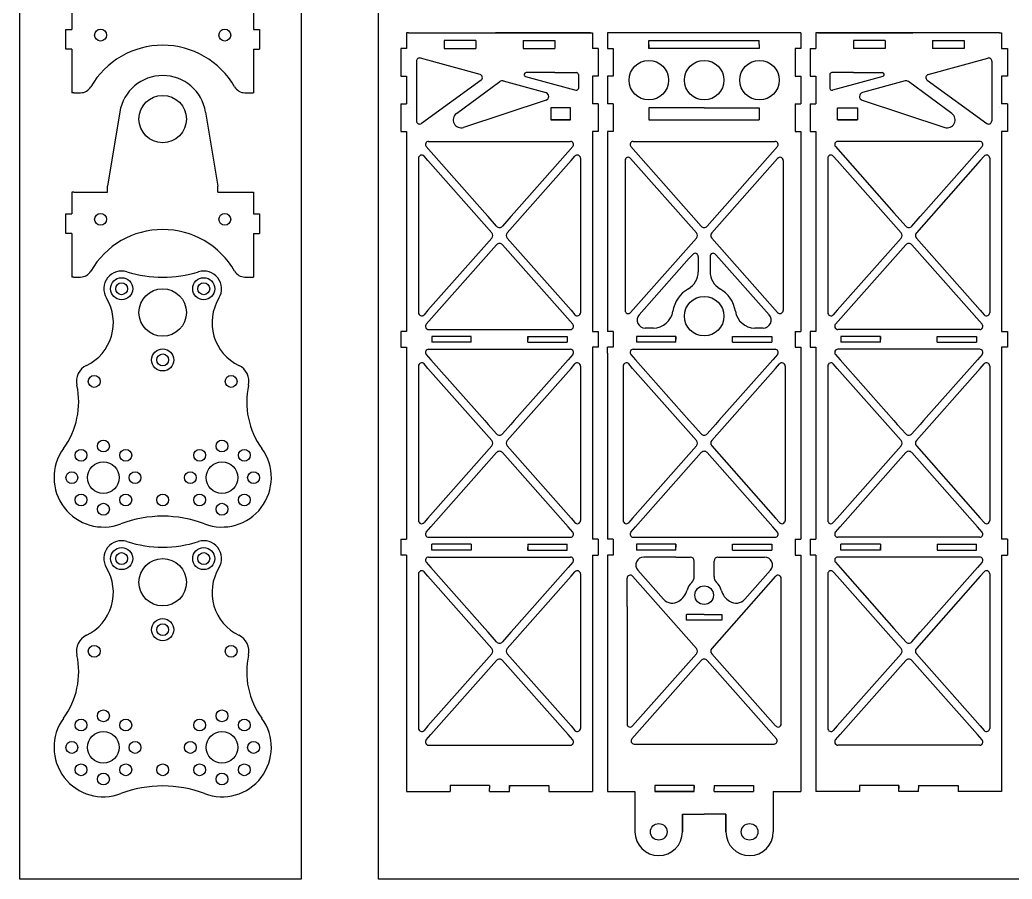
# Model space of a CAD drawing. Header units: millimetres. Extents: x 2149 to 2915, y 1257 to 1694.
# Drawn here: x 2284.7 to 2535.9, y 1257 to 1474.5 of the extents above; entities that cross this region are included whole.
import ezdxf

# ---------------------------------------------------------------- set-up
doc = ezdxf.new("R2010")
doc.units = ezdxf.units.MM
for name, color, linetype in [('1.5mm碳板', 114, 'Continuous'), ('3mm碳板', 160, 'Continuous'), ('沉头倒角', 90, 'Continuous')]:
    doc.layers.add(name, color=color, linetype=linetype)

msp = doc.modelspace()

# ---------------------------------------------------------------- linework, layer by layer
for points in [[(2375.49, 1691.27), (2915.17, 1691.27), (2915.17, 1257.02), (2375.49, 1257.02)], [(2284.72, 1571.67), (2355.9, 1571.67), (2355.9, 1257.02), (2284.72, 1257.02)]]:
    msp.add_lwpolyline(points, close=True)
at = {"layer": '1.5mm碳板'}
for p, q in [((2383.11, 1471.24), (2382.61, 1471.24)), ((2382.61, 1471.24), (2382.61, 1467.24)), ((2383.11, 1471.24), (2429.11, 1471.24)), ((2400.11, 1469.24), (2392.11, 1469.24)), ((2392.11, 1469.24), (2392.11, 1467.24)), ((2400.11, 1469.24), (2400.11, 1467.24)), ((2429.11, 1471.24), (2405.11, 1471.24)), ((2429.11, 1471.24), (2406.11, 1471.24)), ((2412.11, 1469.24), (2412.11, 1467.24)), ((2412.11, 1469.24), (2420.11, 1469.24)), ((2420.11, 1469.24), (2420.11, 1467.24)), ((2429.11, 1471.24), (2429.61, 1471.24)), ((2429.61, 1471.24), (2429.61, 1467.24)), ((2433.4, 1471.24), (2433.4, 1467.24)), ((2433.4, 1471.24), (2433.4, 1467.24)), ((2482.4, 1471.24), (2433.4, 1471.24)), ((2443.94, 1468.24), (2443.94, 1469.24)), ((2443.94, 1469.24), (2471.82, 1469.24)), ((2471.82, 1468.24), (2471.82, 1469.24)), ((2482.4, 1471.24), (2482.4, 1467.24)), ((2486.19, 1471.24), (2486.19, 1467.24)), ((2486.69, 1471.24), (2486.19, 1471.24)), ((2532.69, 1471.24), (2486.69, 1471.24)), ((2486.69, 1471.24), (2509.69, 1471.24)), ((2486.69, 1471.24), (2510.69, 1471.24)), ((2503.69, 1469.24), (2495.69, 1469.24)), ((2495.69, 1469.24), (2495.69, 1467.24)), ((2503.69, 1469.24), (2503.69, 1467.24)), ((2515.69, 1469.24), (2515.69, 1467.24)), ((2515.69, 1469.24), (2523.69, 1469.24)), ((2523.69, 1469.24), (2523.69, 1467.24)), ((2532.69, 1471.24), (2533.19, 1471.24)), ((2533.19, 1471.24), (2533.19, 1467.24)), ((2381.11, 1467.24), (2381.11, 1460.24)), ((2382.61, 1467.24), (2381.11, 1467.24)), ((2381.11, 1467.24), (2381.11, 1460.24)), ((2392.11, 1467.24), (2400.11, 1467.24)), ((2412.11, 1467.24), (2420.11, 1467.24)), ((2431.11, 1467.24), (2429.61, 1467.24)), ((2431.11, 1467.24), (2431.11, 1460.24)), ((2433.4, 1467.24), (2434.9, 1467.24)), ((2434.9, 1467.24), (2434.9, 1460.24)), ((2443.94, 1468.24), (2443.94, 1467.24)), ((2443.94, 1467.24), (2443.94, 1468.24)), ((2471.82, 1467.24), (2443.94, 1467.24)), ((2471.82, 1468.24), (2471.82, 1467.24)), ((2482.4, 1467.24), (2480.9, 1467.24)), ((2482.4, 1467.24), (2480.9, 1467.24)), ((2480.9, 1467.24), (2480.9, 1460.24)), ((2484.69, 1467.24), (2484.69, 1460.24)), ((2484.69, 1467.24), (2486.19, 1467.24)), ((2503.69, 1467.24), (2495.69, 1467.24)), ((2523.69, 1467.24), (2515.69, 1467.24)), ((2533.19, 1467.24), (2534.69, 1467.24)), ((2534.69, 1467.24), (2534.69, 1460.24)), ((2534.69, 1467.24), (2534.69, 1460.24)), ((2401.18, 1460.68), (2386.12, 1464.82)), ((2514.62, 1460.68), (2529.67, 1464.82)), ((2385.11, 1464.05), (2385.11, 1448.94)), ((2530.69, 1464.05), (2530.69, 1448.94)), ((2381.11, 1460.24), (2382.61, 1460.24)), ((2382.61, 1460.24), (2382.61, 1453.24)), ((2401.44, 1459.26), (2386.38, 1448.3)), ((2412.71, 1460.18), (2420.08, 1458.16)), ((2420.08, 1461.16), (2412.85, 1461.16)), ((2420.08, 1461.16), (2425.58, 1461.16)), ((2426.08, 1460.66), (2426.08, 1457.17)), ((2431.11, 1460.24), (2429.61, 1460.24)), ((2429.61, 1460.24), (2429.61, 1453.24)), ((2434.9, 1460.24), (2433.4, 1460.24)), ((2433.4, 1460.24), (2433.4, 1458.74)), ((2480.9, 1460.24), (2482.4, 1460.24)), ((2482.4, 1460.24), (2482.4, 1453.24)), ((2484.69, 1460.24), (2486.19, 1460.24)), ((2486.19, 1460.24), (2486.19, 1453.24)), ((2489.71, 1460.66), (2489.71, 1457.17)), ((2495.71, 1461.16), (2490.21, 1461.16)), ((2495.71, 1461.16), (2502.95, 1461.16)), ((2503.08, 1460.18), (2495.71, 1458.16)), ((2514.36, 1459.26), (2529.42, 1448.3)), ((2534.69, 1460.24), (2533.19, 1460.24)), ((2533.19, 1460.24), (2533.19, 1453.24)), ((2395.2, 1450.8), (2406.2, 1458.9)), ((2407.05, 1459.06), (2417.86, 1456.08)), ((2420.08, 1458.16), (2425.45, 1456.69)), ((2433.4, 1458.74), (2433.4, 1453.24)), ((2495.71, 1458.16), (2490.35, 1456.69)), ((2508.74, 1459.06), (2497.94, 1456.08)), ((2520.6, 1450.8), (2509.6, 1458.9)), ((2417.9, 1454.17), (2397.01, 1447.29)), ((2497.89, 1454.17), (2518.79, 1447.29)), ((2381.11, 1453.24), (2381.11, 1446.24)), ((2381.11, 1453.24), (2382.61, 1453.24)), ((2383.25, 1452.25), (2383.26, 1452.25)), ((2424.11, 1452.24), (2419.11, 1452.24)), ((2419.11, 1452.24), (2419.11, 1449.24)), ((2424.11, 1449.24), (2424.11, 1452.24)), ((2431.11, 1453.24), (2429.61, 1453.24)), ((2431.11, 1453.24), (2431.11, 1446.24)), ((2434.9, 1453.24), (2433.4, 1453.24)), ((2434.9, 1453.24), (2434.9, 1446.24)), ((2457.9, 1452.24), (2443.94, 1452.24)), ((2443.94, 1452.24), (2443.94, 1449.24)), ((2457.9, 1452.24), (2471.82, 1452.24)), ((2471.82, 1452.24), (2471.82, 1449.24)), ((2480.9, 1453.24), (2482.4, 1453.24)), ((2480.9, 1453.24), (2480.9, 1446.24)), ((2484.69, 1453.24), (2484.69, 1446.24)), ((2484.69, 1453.24), (2486.19, 1453.24)), ((2491.69, 1452.24), (2496.69, 1452.24)), ((2491.69, 1449.24), (2491.69, 1452.24)), ((2496.69, 1452.24), (2496.69, 1449.24)), ((2532.54, 1452.25), (2532.54, 1452.25)), ((2534.69, 1453.24), (2533.19, 1453.24)), ((2534.69, 1453.24), (2534.69, 1446.24)), ((2424.11, 1449.24), (2419.11, 1449.24)), ((2419.11, 1449.24), (2424.11, 1449.24)), ((2419.11, 1449.24), (2424.11, 1449.24)), ((2443.94, 1449.24), (2471.82, 1449.24)), ((2491.69, 1449.24), (2496.69, 1449.24)), ((2496.69, 1449.24), (2491.69, 1449.24)), ((2496.69, 1449.24), (2491.69, 1449.24)), ((2381.11, 1446.24), (2382.61, 1446.24)), ((2382.61, 1446.24), (2382.61, 1395.64)), ((2431.11, 1446.24), (2429.61, 1446.24)), ((2429.61, 1446.24), (2429.61, 1395.64)), ((2433.4, 1446.24), (2433.4, 1397.14)), ((2434.9, 1446.24), (2433.4, 1446.24)), ((2480.9, 1446.24), (2482.4, 1446.24)), ((2482.4, 1446.24), (2482.4, 1395.64)), ((2484.69, 1446.24), (2486.19, 1446.24)), ((2486.19, 1446.24), (2486.19, 1395.64)), ((2534.69, 1446.24), (2533.19, 1446.24)), ((2533.19, 1446.24), (2533.19, 1395.64)), ((2387.57, 1442.41), (2402.37, 1425.68)), ((2388.16, 1443.74), (2424.06, 1443.74)), ((2424.66, 1442.41), (2409.86, 1425.68)), ((2457.15, 1422.29), (2439.35, 1442.41)), ((2439.95, 1443.74), (2475.84, 1443.74)), ((2458.65, 1422.29), (2476.44, 1442.41)), ((2491.14, 1442.41), (2505.94, 1425.68)), ((2527.63, 1443.74), (2491.74, 1443.74)), ((2528.23, 1442.41), (2513.43, 1425.68)), ((2385.61, 1439.49), (2385.61, 1400.39)), ((2388.01, 1438.89), (2387.01, 1440.02)), ((2424.21, 1438.89), (2425.21, 1440.02)), ((2426.61, 1439.49), (2426.61, 1400.39)), ((2439.3, 1439.45), (2455.98, 1420.6)), ((2476.5, 1439.45), (2459.82, 1420.6)), ((2489.19, 1439.49), (2489.19, 1400.39)), ((2491.59, 1438.89), (2490.59, 1440.02)), ((2527.79, 1438.89), (2528.79, 1440.02)), ((2530.19, 1439.49), (2530.19, 1400.39)), ((2388.01, 1438.89), (2404.19, 1420.6)), ((2424.21, 1438.89), (2408.03, 1420.6)), ((2437.9, 1438.92), (2437.9, 1400.95)), ((2477.9, 1438.92), (2477.9, 1400.95)), ((2491.59, 1438.89), (2507.76, 1420.6)), ((2527.79, 1438.89), (2511.61, 1420.6)), ((2402.37, 1425.68), (2403.21, 1424.72)), ((2405.36, 1422.29), (2403.21, 1424.72)), ((2409.01, 1424.72), (2406.86, 1422.29)), ((2409.86, 1425.68), (2409.01, 1424.72)), ((2505.94, 1425.68), (2506.79, 1424.72)), ((2506.79, 1424.72), (2508.94, 1422.29)), ((2510.44, 1422.29), (2512.59, 1424.72)), ((2513.43, 1425.68), (2512.59, 1424.72)), ((2404.19, 1419.28), (2388.01, 1400.99)), ((2408.03, 1419.28), (2424.21, 1400.99)), ((2455.98, 1419.28), (2439.3, 1400.42)), ((2459.82, 1419.28), (2476.5, 1400.42)), ((2507.76, 1419.28), (2491.59, 1400.99)), ((2511.61, 1419.28), (2527.79, 1400.99)), ((2405.36, 1417.58), (2387.57, 1397.47)), ((2406.86, 1417.58), (2424.66, 1397.47)), ((2508.94, 1417.58), (2491.14, 1397.47)), ((2510.44, 1417.58), (2528.23, 1397.47)), ((2441.45, 1399.83), (2454.15, 1414.2)), ((2454.15, 1414.2), (2455, 1415.15)), ((2456.4, 1414.62), (2456.4, 1410.77)), ((2459.4, 1414.62), (2459.4, 1410.77)), ((2461.64, 1414.2), (2460.8, 1415.15)), ((2474.35, 1399.83), (2461.64, 1414.2)), ((2388.01, 1400.99), (2387.01, 1399.86)), ((2424.21, 1400.99), (2425.21, 1399.86)), ((2491.59, 1400.99), (2490.59, 1399.86)), ((2527.79, 1400.99), (2528.79, 1399.86)), ((2433.4, 1397.14), (2433.4, 1395.64)), ((2445.05, 1396.51), (2442.94, 1396.51)), ((2472.85, 1396.51), (2470.74, 1396.51)), ((2381.11, 1395.64), (2381.11, 1391.64)), ((2382.61, 1395.64), (2381.11, 1395.64)), ((2388.16, 1396.14), (2424.06, 1396.14)), ((2388.95, 1394.39), (2388.95, 1392.89)), ((2398.95, 1394.39), (2388.95, 1394.39)), ((2398.95, 1393.64), (2398.95, 1394.39)), ((2398.95, 1393.64), (2398.95, 1394.39)), ((2413.27, 1393.64), (2413.27, 1394.39)), ((2413.27, 1393.64), (2413.27, 1394.39)), ((2413.27, 1394.39), (2423.27, 1394.39)), ((2413.27, 1394.39), (2413.27, 1393.64)), ((2423.27, 1394.39), (2423.27, 1392.89)), ((2429.61, 1395.64), (2431.11, 1395.64)), ((2431.11, 1395.64), (2431.11, 1391.64)), ((2434.9, 1395.64), (2433.4, 1395.64)), ((2434.9, 1395.64), (2434.9, 1391.64)), ((2440.74, 1394.39), (2440.74, 1392.89)), ((2450.74, 1394.39), (2440.74, 1394.39)), ((2450.74, 1393.64), (2450.74, 1394.39)), ((2450.74, 1393.64), (2450.74, 1394.39)), ((2450.74, 1394.39), (2450.74, 1393.64)), ((2465.06, 1393.64), (2465.06, 1394.39)), ((2465.06, 1393.64), (2465.06, 1394.39)), ((2465.06, 1394.39), (2475.06, 1394.39)), ((2475.06, 1394.39), (2475.06, 1392.89)), ((2480.9, 1395.64), (2482.4, 1395.64)), ((2480.9, 1395.64), (2480.9, 1391.64)), ((2484.69, 1395.64), (2484.69, 1391.64)), ((2486.19, 1395.64), (2484.69, 1395.64)), ((2527.63, 1396.14), (2491.74, 1396.14)), ((2492.53, 1394.39), (2492.53, 1392.89)), ((2502.53, 1394.39), (2492.53, 1394.39)), ((2502.53, 1393.64), (2502.53, 1394.39)), ((2502.53, 1393.64), (2502.53, 1394.39)), ((2502.53, 1394.39), (2502.53, 1393.64)), ((2516.84, 1393.64), (2516.84, 1394.39)), ((2516.84, 1393.64), (2516.84, 1394.39)), ((2516.84, 1394.39), (2526.84, 1394.39)), ((2526.84, 1394.39), (2526.84, 1392.89)), ((2533.19, 1395.64), (2534.69, 1395.64)), ((2534.69, 1395.64), (2534.69, 1391.64)), ((2381.11, 1391.64), (2382.61, 1391.64)), ((2382.61, 1391.64), (2382.61, 1343.04)), ((2398.95, 1392.89), (2388.95, 1392.89)), ((2398.95, 1392.89), (2398.95, 1393.64)), ((2413.27, 1392.89), (2413.27, 1393.64)), ((2413.27, 1392.89), (2423.27, 1392.89)), ((2431.11, 1391.64), (2429.61, 1391.64)), ((2429.61, 1391.64), (2429.61, 1343.04)), ((2434.9, 1391.64), (2433.4, 1391.64)), ((2433.4, 1390.14), (2433.4, 1391.64)), ((2450.74, 1392.89), (2440.74, 1392.89)), ((2450.74, 1392.89), (2450.74, 1393.64)), ((2465.06, 1392.89), (2465.06, 1393.64)), ((2465.06, 1392.89), (2475.06, 1392.89)), ((2480.9, 1391.64), (2482.4, 1391.64)), ((2482.4, 1391.64), (2482.4, 1348.48)), ((2484.69, 1391.64), (2486.19, 1391.64)), ((2486.19, 1391.64), (2486.19, 1343.04)), ((2502.53, 1392.89), (2492.53, 1392.89)), ((2502.53, 1392.89), (2502.53, 1393.64)), ((2516.84, 1392.89), (2516.84, 1393.64)), ((2516.84, 1392.89), (2526.84, 1392.89)), ((2534.69, 1391.64), (2533.19, 1391.64)), ((2533.19, 1391.64), (2533.19, 1343.04)), ((2387.57, 1389.81), (2388.74, 1388.48)), ((2388.16, 1391.14), (2424.06, 1391.14)), ((2424.66, 1389.81), (2423.48, 1388.48)), ((2433.4, 1390.14), (2433.4, 1360.27)), ((2439.35, 1389.81), (2440.53, 1388.48)), ((2439.95, 1391.14), (2475.84, 1391.14)), ((2476.44, 1389.81), (2475.27, 1388.48)), ((2491.14, 1389.81), (2492.32, 1388.48)), ((2527.63, 1391.14), (2491.74, 1391.14)), ((2528.23, 1389.81), (2527.05, 1388.48)), ((2385.61, 1386.89), (2385.61, 1347.79)), ((2388.01, 1386.29), (2387.01, 1387.42)), ((2388.01, 1386.29), (2404.19, 1368)), ((2388.74, 1388.48), (2402.37, 1373.08)), ((2424.21, 1386.29), (2408.03, 1368)), ((2423.48, 1388.48), (2409.86, 1373.08)), ((2424.21, 1386.29), (2425.21, 1387.42)), ((2426.61, 1386.89), (2426.61, 1347.79)), ((2437.4, 1386.89), (2437.4, 1347.79)), ((2439.8, 1386.29), (2438.8, 1387.42)), ((2439.8, 1386.29), (2455.98, 1368)), ((2440.53, 1388.48), (2454.15, 1373.08)), ((2476, 1386.29), (2459.82, 1368)), ((2475.27, 1388.48), (2461.64, 1373.08)), ((2476, 1386.29), (2477, 1387.42)), ((2478.4, 1386.89), (2478.4, 1347.79)), ((2489.19, 1386.89), (2489.19, 1347.79)), ((2491.59, 1386.29), (2490.59, 1387.42)), ((2491.59, 1386.29), (2507.76, 1368)), ((2492.32, 1388.48), (2505.94, 1373.08)), ((2527.79, 1386.29), (2511.61, 1368)), ((2527.05, 1388.48), (2513.43, 1373.08)), ((2527.79, 1386.29), (2528.79, 1387.42)), ((2530.19, 1386.89), (2530.19, 1347.79)), ((2402.37, 1373.08), (2403.21, 1372.12)), ((2405.36, 1369.69), (2403.21, 1372.12)), ((2409.01, 1372.12), (2406.86, 1369.69)), ((2409.86, 1373.08), (2409.01, 1372.12)), ((2454.15, 1373.08), (2455, 1372.12)), ((2457.15, 1369.69), (2455, 1372.12)), ((2460.8, 1372.12), (2458.65, 1369.69)), ((2461.64, 1373.08), (2460.8, 1372.12)), ((2505.94, 1373.08), (2506.79, 1372.12)), ((2506.79, 1372.12), (2508.94, 1369.69)), ((2510.44, 1369.69), (2512.59, 1372.12)), ((2513.43, 1373.08), (2512.59, 1372.12)), ((2404.19, 1366.68), (2388.01, 1348.39)), ((2408.03, 1366.68), (2424.21, 1348.39)), ((2455.98, 1366.68), (2439.8, 1348.39)), ((2459.82, 1366.68), (2476, 1348.39)), ((2507.76, 1366.68), (2491.59, 1348.39)), ((2511.61, 1366.68), (2527.79, 1348.39)), ((2405.36, 1364.98), (2388.74, 1346.2)), ((2406.86, 1364.98), (2423.48, 1346.2)), ((2457.15, 1364.98), (2440.53, 1346.2)), ((2458.65, 1364.98), (2475.27, 1346.2)), ((2508.94, 1364.98), (2492.32, 1346.2)), ((2510.44, 1364.98), (2527.05, 1346.2)), ((2433.4, 1360.27), (2433.4, 1343.04)), ((2388.01, 1348.39), (2387.01, 1347.26)), ((2387.57, 1344.87), (2388.74, 1346.2)), ((2424.66, 1344.87), (2423.48, 1346.2)), ((2424.21, 1348.39), (2425.21, 1347.26)), ((2439.8, 1348.39), (2438.8, 1347.26)), ((2439.35, 1344.87), (2440.53, 1346.2)), ((2476.44, 1344.87), (2475.27, 1346.2)), ((2476, 1348.39), (2477, 1347.26)), ((2482.4, 1348.48), (2482.4, 1343.04)), ((2491.59, 1348.39), (2490.59, 1347.26)), ((2491.14, 1344.87), (2492.32, 1346.2)), ((2528.23, 1344.87), (2527.05, 1346.2)), ((2527.79, 1348.39), (2528.79, 1347.26)), ((2381.11, 1343.04), (2381.11, 1339.04)), ((2381.11, 1343.04), (2382.61, 1343.04)), ((2388.16, 1343.54), (2424.06, 1343.54)), ((2388.95, 1340.29), (2388.95, 1341.79)), ((2398.95, 1341.79), (2388.95, 1341.79)), ((2398.95, 1341.79), (2398.95, 1341.04)), ((2413.27, 1341.79), (2413.27, 1341.04)), ((2413.27, 1341.79), (2423.27, 1341.79)), ((2423.27, 1340.29), (2423.27, 1341.79)), ((2431.11, 1343.04), (2429.61, 1343.04)), ((2431.11, 1343.04), (2431.11, 1339.04)), ((2434.9, 1343.04), (2433.4, 1343.04)), ((2434.9, 1343.04), (2434.9, 1339.04)), ((2439.95, 1343.54), (2475.84, 1343.54)), ((2440.74, 1341.79), (2440.74, 1340.29)), ((2450.74, 1341.79), (2440.74, 1341.79)), ((2450.74, 1341.04), (2450.74, 1341.79)), ((2450.74, 1341.04), (2450.74, 1341.79)), ((2450.74, 1341.79), (2450.74, 1341.04)), ((2465.06, 1341.04), (2465.06, 1341.79)), ((2465.06, 1341.04), (2465.06, 1341.79)), ((2465.06, 1341.79), (2475.06, 1341.79)), ((2475.06, 1341.79), (2475.06, 1340.29)), ((2480.9, 1343.04), (2482.4, 1343.04)), ((2480.9, 1343.04), (2480.9, 1339.04)), ((2484.69, 1343.04), (2484.69, 1339.04)), ((2484.69, 1343.04), (2486.19, 1343.04)), ((2527.63, 1343.54), (2491.74, 1343.54)), ((2492.53, 1340.29), (2492.53, 1341.79)), ((2502.53, 1341.79), (2492.53, 1341.79)), ((2502.53, 1341.79), (2502.53, 1341.04)), ((2516.84, 1341.79), (2516.84, 1341.04)), ((2516.84, 1341.79), (2526.84, 1341.79)), ((2526.84, 1340.29), (2526.84, 1341.79)), ((2534.69, 1343.04), (2533.19, 1343.04)), ((2534.69, 1343.04), (2534.69, 1339.04)), ((2382.61, 1339.04), (2381.11, 1339.04)), ((2382.61, 1339.04), (2382.61, 1279.24)), ((2388.16, 1338.54), (2424.06, 1338.54)), ((2398.95, 1340.29), (2388.95, 1340.29)), ((2398.95, 1341.04), (2398.95, 1340.29)), ((2398.95, 1341.04), (2398.95, 1340.29)), ((2413.27, 1341.04), (2413.27, 1340.29)), ((2413.27, 1341.04), (2413.27, 1340.29)), ((2413.27, 1340.29), (2413.27, 1341.04)), ((2413.27, 1340.29), (2423.27, 1340.29)), ((2429.61, 1339.04), (2431.11, 1339.04)), ((2429.61, 1339.04), (2429.61, 1279.24)), ((2433.4, 1339.04), (2433.4, 1313.24)), ((2434.9, 1339.04), (2433.4, 1339.04)), ((2450.74, 1340.29), (2440.74, 1340.29)), ((2450.74, 1338.54), (2442.62, 1338.54)), ((2450.74, 1340.29), (2450.74, 1341.04)), ((2450.74, 1338.54), (2454.4, 1338.54)), ((2461.4, 1338.54), (2473.18, 1338.54)), ((2465.06, 1340.29), (2465.06, 1341.04)), ((2465.06, 1340.29), (2475.06, 1340.29)), ((2480.9, 1339.04), (2482.4, 1339.04)), ((2482.4, 1339.04), (2482.4, 1313.24)), ((2486.19, 1339.04), (2484.69, 1339.04)), ((2486.19, 1339.04), (2486.19, 1279.24)), ((2527.63, 1338.54), (2491.74, 1338.54)), ((2502.53, 1340.29), (2492.53, 1340.29)), ((2502.53, 1341.04), (2502.53, 1340.29)), ((2502.53, 1341.04), (2502.53, 1340.29)), ((2502.53, 1340.29), (2502.53, 1341.04)), ((2516.84, 1341.04), (2516.84, 1340.29)), ((2516.84, 1341.04), (2516.84, 1340.29)), ((2516.84, 1340.29), (2526.84, 1340.29)), ((2533.19, 1339.04), (2534.69, 1339.04)), ((2533.19, 1339.04), (2533.19, 1279.24)), ((2387.57, 1337.21), (2388.74, 1335.88)), ((2424.66, 1337.21), (2423.48, 1335.88)), ((2455.4, 1335.04), (2455.4, 1337.54)), ((2460.4, 1335.04), (2460.4, 1337.54)), ((2491.14, 1337.21), (2492.32, 1335.88)), ((2528.23, 1337.21), (2527.05, 1335.88)), ((2385.61, 1334.29), (2385.61, 1295.19)), ((2388.01, 1333.69), (2387.01, 1334.82)), ((2388.01, 1333.69), (2404.19, 1315.4)), ((2388.74, 1335.88), (2402.37, 1320.48)), ((2424.21, 1333.69), (2408.03, 1315.4)), ((2423.48, 1335.88), (2409.86, 1320.48)), ((2424.21, 1333.69), (2425.21, 1334.82)), ((2426.61, 1334.29), (2426.61, 1295.19)), ((2439.8, 1333.69), (2455.98, 1315.4)), ((2441.12, 1335.21), (2447.61, 1327.87)), ((2455.4, 1333.58), (2455.4, 1335.04)), ((2476, 1333.69), (2459.82, 1315.4)), ((2460.4, 1333.58), (2460.4, 1335.04)), ((2474.68, 1335.21), (2468.18, 1327.87)), ((2489.19, 1334.29), (2489.19, 1295.19)), ((2491.59, 1333.69), (2490.59, 1334.82)), ((2491.59, 1333.69), (2507.76, 1315.4)), ((2492.32, 1335.88), (2505.94, 1320.48)), ((2527.79, 1333.69), (2511.61, 1315.4)), ((2527.05, 1335.88), (2513.43, 1320.48)), ((2527.79, 1333.69), (2528.79, 1334.82)), ((2530.19, 1334.29), (2530.19, 1295.19)), ((2438.4, 1326.04), (2438.4, 1333.16)), ((2477.4, 1296.32), (2477.4, 1333.16)), ((2438.4, 1326.04), (2438.4, 1296.32)), ((2448.78, 1326.54), (2448.79, 1326.54)), ((2457.9, 1324.04), (2453.4, 1324.04)), ((2453.4, 1322.54), (2453.4, 1324.04)), ((2457.9, 1324.04), (2462.4, 1324.04)), ((2462.4, 1324.04), (2462.4, 1322.54)), ((2462.4, 1322.54), (2453.4, 1322.54)), ((2402.37, 1320.48), (2403.21, 1319.52)), ((2405.36, 1317.09), (2403.21, 1319.52)), ((2409.01, 1319.52), (2406.86, 1317.09)), ((2409.86, 1320.48), (2409.01, 1319.52)), ((2505.94, 1320.48), (2506.79, 1319.52)), ((2506.79, 1319.52), (2508.94, 1317.09)), ((2510.44, 1317.09), (2512.59, 1319.52)), ((2513.43, 1320.48), (2512.59, 1319.52)), ((2404.19, 1314.08), (2388.01, 1295.79)), ((2408.03, 1314.08), (2424.21, 1295.79)), ((2455.98, 1314.08), (2439.8, 1295.79)), ((2459.82, 1314.08), (2476, 1295.79)), ((2507.76, 1314.08), (2491.59, 1295.79)), ((2511.61, 1314.08), (2527.79, 1295.79)), ((2405.36, 1312.38), (2388.74, 1293.6)), ((2406.86, 1312.38), (2423.48, 1293.6)), ((2433.4, 1313.24), (2433.4, 1279.24)), ((2457.15, 1312.38), (2439.6, 1292.55)), ((2458.65, 1312.38), (2476.19, 1292.55)), ((2482.4, 1313.24), (2482.4, 1279.24)), ((2508.94, 1312.38), (2492.32, 1293.6)), ((2510.44, 1312.38), (2527.05, 1293.6)), ((2388.01, 1295.79), (2387.01, 1294.66)), ((2387.57, 1292.27), (2388.74, 1293.6)), ((2424.66, 1292.27), (2423.48, 1293.6)), ((2424.21, 1295.79), (2425.21, 1294.66)), ((2491.59, 1295.79), (2490.59, 1294.66)), ((2491.14, 1292.27), (2492.32, 1293.6)), ((2528.23, 1292.27), (2527.05, 1293.6)), ((2527.79, 1295.79), (2528.79, 1294.66)), ((2388.16, 1290.94), (2424.06, 1290.94)), ((2440.2, 1291.22), (2475.6, 1291.22)), ((2527.63, 1290.94), (2491.74, 1290.94)), ((2382.61, 1279.24), (2383.11, 1279.24)), ((2383.11, 1279.24), (2393.61, 1279.24)), ((2393.61, 1280.74), (2393.61, 1279.24)), ((2403.61, 1280.74), (2393.61, 1280.74)), ((2403.61, 1280.74), (2403.61, 1279.99)), ((2403.61, 1279.24), (2403.61, 1279.99)), ((2403.61, 1279.24), (2408.61, 1279.24)), ((2408.61, 1279.99), (2408.61, 1280.74)), ((2408.61, 1279.99), (2408.61, 1280.74)), ((2408.61, 1280.74), (2418.61, 1280.74)), ((2408.61, 1280.74), (2408.61, 1279.99)), ((2408.61, 1279.24), (2408.61, 1279.99)), ((2418.61, 1280.74), (2418.61, 1279.24)), ((2418.61, 1279.24), (2429.61, 1279.24)), ((2433.4, 1279.24), (2440.4, 1279.24)), ((2440.4, 1279.24), (2440.4, 1269)), ((2445.4, 1280.74), (2445.4, 1279.24)), ((2455.4, 1280.74), (2445.4, 1280.74)), ((2455.4, 1279.24), (2445.4, 1279.24)), ((2445.4, 1279.24), (2455.4, 1279.24)), ((2455.4, 1279.99), (2455.4, 1280.74)), ((2455.4, 1279.99), (2455.4, 1280.74)), ((2455.4, 1280.74), (2455.4, 1279.99)), ((2455.4, 1279.24), (2455.4, 1279.99)), ((2460.4, 1280.74), (2470.4, 1280.74)), ((2460.4, 1280.74), (2460.4, 1279.99)), ((2460.4, 1279.24), (2460.4, 1279.99)), ((2460.4, 1279.24), (2470.4, 1279.24)), ((2460.4, 1279.24), (2470.4, 1279.24)), ((2470.4, 1280.74), (2470.4, 1279.24)), ((2475.4, 1279.24), (2482.4, 1279.24)), ((2475.4, 1279.24), (2475.4, 1269)), ((2497.19, 1279.24), (2486.19, 1279.24)), ((2497.19, 1280.74), (2497.19, 1279.24)), ((2507.19, 1280.74), (2497.19, 1280.74)), ((2507.19, 1279.99), (2507.19, 1280.74)), ((2507.19, 1279.99), (2507.19, 1280.74)), ((2507.19, 1280.74), (2507.19, 1279.99)), ((2507.19, 1279.24), (2507.19, 1279.99)), ((2512.19, 1279.24), (2507.19, 1279.24)), ((2512.19, 1280.74), (2522.19, 1280.74)), ((2512.19, 1280.74), (2512.19, 1279.99)), ((2512.19, 1279.24), (2512.19, 1279.99)), ((2522.19, 1280.74), (2522.19, 1279.24)), ((2532.69, 1279.24), (2522.19, 1279.24)), ((2533.19, 1279.24), (2532.69, 1279.24)), ((2452.4, 1273.48), (2452.4, 1269)), ((2452.4, 1269), (2452.4, 1273.48)), ((2452.4, 1273.48), (2457.9, 1273.48)), ((2463.4, 1273.48), (2457.9, 1273.48)), ((2463.4, 1273.48), (2463.4, 1269)), ((2463.4, 1269), (2463.4, 1273.48))]:
    msp.add_line(p, q, dxfattribs=at)
for centre, radius in [((2443.9, 1459.24), 5), ((2457.9, 1459.24), 5), ((2471.9, 1459.24), 5), ((2457.9, 1399.51), 5), ((2457.9, 1328.89), 2.35), ((2446.4, 1269), 2.1), ((2469.4, 1269), 2.1)]:
    msp.add_circle(centre, radius, dxfattribs=at)
for centre, radius, start, end in [((2385.91, 1464.05), 0.8, 74.6085, 180), ((2529.89, 1464.05), 0.8, 0, 105.3915), ((2400.97, 1459.9), 0.8, 306.0553, 74.6085), ((2406.79, 1458.09), 1, 74.6085, 126.3728), ((2412.85, 1460.66), 0.5, 90, 254.685), ((2425.58, 1460.66), 0.5, 360, 90), ((2490.21, 1460.66), 0.5, 90, 180), ((2502.95, 1460.66), 0.5, 285.315, 90), ((2509.01, 1458.09), 1, 53.6272, 105.3915), ((2514.83, 1459.9), 0.8, 105.3915, 233.9447), ((2425.58, 1457.17), 0.5, 254.685, 360), ((2490.21, 1457.17), 0.5, 180, 285.315), ((2417.59, 1455.12), 1, 288.2293, 74.6085), ((2498.21, 1455.12), 1, 105.3915, 251.7707), ((2396.38, 1449.19), 2, 126.3728, 288.2293), ((2519.41, 1449.19), 2, 251.7707, 53.6272), ((2385.91, 1448.94), 0.8, 180, 306.0553), ((2529.89, 1448.94), 0.8, 233.9447, 0), ((2388.16, 1442.94), 0.8, 90, 221.5016), ((2424.06, 1442.94), 0.8, 318.4984, 90), ((2439.95, 1442.94), 0.8, 90, 221.5016), ((2475.84, 1442.94), 0.8, 318.4984, 90), ((2491.74, 1442.94), 0.8, 90, 221.5016), ((2527.63, 1442.94), 0.8, 318.4984, 90), ((2386.41, 1439.49), 0.8, 41.5016, 180), ((2425.81, 1439.49), 0.8, 0, 138.4984), ((2438.7, 1438.92), 0.8, 41.5016, 180), ((2477.1, 1438.92), 0.8, 0, 138.4984), ((2489.99, 1439.49), 0.8, 41.5016, 180), ((2529.39, 1439.49), 0.8, 0, 138.4984), ((2406.11, 1422.96), 1, 221.5016, 318.4984), ((2457.9, 1422.96), 1, 221.5016, 318.4984), ((2509.69, 1422.96), 1, 221.5016, 318.4984), ((2403.44, 1419.94), 1, 318.4984, 41.5016), ((2408.78, 1419.94), 1, 138.4984, 221.5016), ((2455.23, 1419.94), 1, 318.4984, 41.5016), ((2460.57, 1419.94), 1, 138.4984, 221.5016), ((2507.02, 1419.94), 1, 318.4984, 41.5016), ((2512.36, 1419.94), 1, 138.4984, 221.5016), ((2406.11, 1416.92), 1, 41.5016, 138.4984), ((2509.69, 1416.92), 1, 41.5016, 138.4984), ((2455.6, 1414.62), 0.8, 0, 138.4984), ((2460.2, 1414.62), 0.8, 41.5016, 180), ((2451.4, 1410.77), 5, 300, 0), ((2464.4, 1410.77), 5, 180, 240), ((2457.9, 1399.51), 8, 120, 171.1501), ((2457.9, 1399.51), 8, 8.8499, 60), ((2386.41, 1400.39), 0.8, 180, 318.4984), ((2425.81, 1400.39), 0.8, 221.5016, 0), ((2438.7, 1400.95), 0.8, 180, 318.4984), ((2442.94, 1398.51), 2, 138.4984, 270), ((2445.05, 1401.51), 5, 270, 351.1501), ((2470.74, 1401.51), 5, 188.8499, 270), ((2472.85, 1398.51), 2, 270, 41.5016), ((2477.1, 1400.95), 0.8, 221.5016, 0), ((2489.99, 1400.39), 0.8, 180, 318.4984), ((2529.39, 1400.39), 0.8, 221.5016, 0), ((2388.16, 1396.94), 0.8, 138.4984, 270), ((2424.06, 1396.94), 0.8, 270, 41.5016), ((2491.74, 1396.94), 0.8, 138.4984, 270), ((2527.63, 1396.94), 0.8, 270, 41.5016), ((2388.16, 1390.34), 0.8, 90, 221.5016), ((2424.06, 1390.34), 0.8, 318.4984, 90), ((2439.95, 1390.34), 0.8, 90, 221.5016), ((2475.84, 1390.34), 0.8, 318.4984, 90), ((2491.74, 1390.34), 0.8, 90, 221.5016), ((2527.63, 1390.34), 0.8, 318.4984, 90), ((2386.41, 1386.89), 0.8, 41.5016, 180), ((2425.81, 1386.89), 0.8, 0, 138.4984), ((2438.2, 1386.89), 0.8, 41.5016, 180), ((2477.6, 1386.89), 0.8, 0, 138.4984), ((2489.99, 1386.89), 0.8, 41.5016, 180), ((2529.39, 1386.89), 0.8, 0, 138.4984), ((2406.11, 1370.36), 1, 221.5016, 318.4984), ((2457.9, 1370.36), 1, 221.5016, 318.4984), ((2509.69, 1370.36), 1, 221.5016, 318.4984), ((2403.44, 1367.34), 1, 318.4984, 41.5016), ((2408.78, 1367.34), 1, 138.4984, 221.5016), ((2455.23, 1367.34), 1, 318.4984, 41.5016), ((2460.57, 1367.34), 1, 138.4984, 221.5016), ((2507.02, 1367.34), 1, 318.4984, 41.5016), ((2512.36, 1367.34), 1, 138.4984, 221.5016), ((2406.11, 1364.32), 1, 41.5016, 138.4984), ((2457.9, 1364.32), 1, 41.5016, 138.4984), ((2509.69, 1364.32), 1, 41.5016, 138.4984), ((2386.41, 1347.79), 0.8, 180, 318.4984), ((2425.81, 1347.79), 0.8, 221.5016, 0), ((2438.2, 1347.79), 0.8, 180, 318.4984), ((2477.6, 1347.79), 0.8, 221.5016, 0), ((2489.99, 1347.79), 0.8, 180, 318.4984), ((2529.39, 1347.79), 0.8, 221.5016, 0), ((2388.16, 1344.34), 0.8, 138.4984, 270), ((2424.06, 1344.34), 0.8, 270, 41.5016), ((2439.95, 1344.34), 0.8, 138.4984, 270), ((2475.84, 1344.34), 0.8, 270, 41.5016), ((2491.74, 1344.34), 0.8, 138.4984, 270), ((2527.63, 1344.34), 0.8, 270, 41.5016), ((2388.16, 1337.74), 0.8, 90, 221.5016), ((2424.06, 1337.74), 0.8, 318.4984, 90), ((2442.62, 1336.54), 2, 90, 221.5016), ((2454.4, 1337.54), 1, 0, 90), ((2461.4, 1337.54), 1, 90, 180), ((2473.18, 1336.54), 2, 318.4984, 90), ((2491.74, 1337.74), 0.8, 90, 221.5016), ((2527.63, 1337.74), 0.8, 318.4984, 90), ((2386.41, 1334.29), 0.8, 41.5016, 180), ((2425.81, 1334.29), 0.8, 0, 138.4984), ((2439.2, 1333.16), 0.8, 41.5016, 180), ((2453.4, 1333.58), 2, 313.8131, 0), ((2462.4, 1333.58), 2, 180, 226.1869), ((2476.6, 1333.16), 0.8, 0, 138.4984), ((2489.99, 1334.29), 0.8, 41.5016, 180), ((2529.39, 1334.29), 0.8, 0, 138.4984), ((2457.9, 1328.89), 4.5, 133.8131, 163.8026), ((2457.9, 1328.89), 4.5, 16.1974, 46.1869), ((2448.78, 1331.54), 5, 302.8905, 343.8026), ((2467.02, 1331.54), 5, 196.1974, 237.1095), ((2449.86, 1329.86), 3, 221.5016, 302.8905), ((2465.94, 1329.86), 3, 237.1095, 318.4984), ((2406.11, 1317.76), 1, 221.5016, 318.4984), ((2509.69, 1317.76), 1, 221.5016, 318.4984), ((2403.44, 1314.74), 1, 318.4984, 41.5016), ((2408.78, 1314.74), 1, 138.4984, 221.5016), ((2455.23, 1314.74), 1, 318.4984, 41.5016), ((2460.57, 1314.74), 1, 138.4984, 221.5016), ((2507.02, 1314.74), 1, 318.4984, 41.5016), ((2512.36, 1314.74), 1, 138.4984, 221.5016), ((2406.11, 1311.72), 1, 41.5016, 138.4984), ((2457.9, 1311.72), 1, 41.5016, 138.4984), ((2509.69, 1311.72), 1, 41.5016, 138.4984), ((2439.2, 1296.32), 0.8, 180, 318.4984), ((2476.6, 1296.32), 0.8, 221.5016, 0), ((2386.41, 1295.19), 0.8, 180, 318.4984), ((2425.81, 1295.19), 0.8, 221.5016, 0), ((2489.99, 1295.19), 0.8, 180, 318.4984), ((2529.39, 1295.19), 0.8, 221.5016, 0), ((2388.16, 1291.74), 0.8, 138.4984, 270), ((2424.06, 1291.74), 0.8, 270, 41.5016), ((2440.2, 1292.02), 0.8, 138.4984, 270), ((2475.6, 1292.02), 0.8, 270, 41.5016), ((2491.74, 1291.74), 0.8, 138.4984, 270), ((2527.63, 1291.74), 0.8, 270, 41.5016), ((2446.4, 1269), 6, 180, 0), ((2469.4, 1269), 6, 180, 0)]:
    msp.add_arc(centre, radius, start, end, dxfattribs=at)
at = {"layer": '3mm碳板'}
for p, q in [((2297.87, 1477.55), (2297.87, 1472.05)), ((2343.87, 1477.55), (2343.87, 1472.05)), ((2296.37, 1472.05), (2297.87, 1472.05)), ((2296.37, 1467.05), (2296.37, 1472.05)), ((2343.87, 1472.05), (2345.37, 1472.05)), ((2345.37, 1472.05), (2345.37, 1467.05)), ((2297.87, 1467.05), (2296.37, 1467.05)), ((2297.87, 1467.05), (2297.87, 1456.05)), ((2343.87, 1467.05), (2345.37, 1467.05)), ((2343.87, 1467.05), (2343.87, 1456.05)), ((2298.37, 1456.05), (2297.87, 1456.05)), ((2298.37, 1456.05), (2300.07, 1456.05)), ((2341.67, 1456.05), (2343.87, 1456.05)), ((2310.02, 1451.2), (2306.91, 1432.4)), ((2331.73, 1451.17), (2334.79, 1432.4)), ((2306.91, 1430.91), (2306.91, 1432.4)), ((2334.79, 1430.91), (2334.79, 1432.4)), ((2297.87, 1430.91), (2297.87, 1425.41)), ((2298.37, 1430.91), (2297.87, 1430.91)), ((2298.37, 1430.91), (2306.91, 1430.91)), ((2306.91, 1430.41), (2306.91, 1430.41)), ((2306.91, 1430.41), (2306.91, 1430.41)), ((2306.91, 1430.41), (2306.91, 1430.4)), ((2306.91, 1430.4), (2306.91, 1430.41)), ((2334.79, 1430.91), (2343.87, 1430.91)), ((2334.79, 1430.41), (2334.79, 1430.4)), ((2343.87, 1430.91), (2343.87, 1425.41)), ((2296.37, 1425.41), (2297.87, 1425.41)), ((2296.37, 1420.41), (2296.37, 1425.41)), ((2343.87, 1425.41), (2345.37, 1425.41)), ((2345.37, 1425.41), (2345.37, 1420.41)), ((2297.87, 1420.41), (2296.37, 1420.41)), ((2297.87, 1420.41), (2297.87, 1409.41)), ((2343.87, 1420.41), (2345.37, 1420.41)), ((2343.87, 1420.41), (2343.87, 1409.41)), ((2298.37, 1409.41), (2297.87, 1409.41)), ((2298.37, 1409.41), (2300.07, 1409.41)), ((2341.67, 1409.41), (2343.87, 1409.41))]:
    msp.add_line(p, q, dxfattribs=at)
for centre, radius in [((2305.15, 1470.65), 1.5), ((2336.59, 1470.65), 1.5), ((2320.87, 1449.4), 6), ((2305.15, 1424.02), 1.5), ((2336.59, 1424.02), 1.5), ((2310.48, 1406.44), 1.5), ((2320.87, 1400.44), 6), ((2331.26, 1406.44), 1.5), ((2320.87, 1388.44), 1.5), ((2303.55, 1382.99), 1.5), ((2338.19, 1382.99), 1.5), ((2305.87, 1366.64), 1.5), ((2335.87, 1366.64), 1.5), ((2300.21, 1364.3), 1.5), ((2311.53, 1364.3), 1.5), ((2330.21, 1364.3), 1.5), ((2341.53, 1364.3), 1.5), ((2305.87, 1358.64), 4), ((2335.87, 1358.64), 4), ((2297.87, 1358.64), 1.5), ((2313.87, 1358.64), 1.5), ((2327.87, 1358.64), 1.5), ((2343.87, 1358.64), 1.5), ((2300.21, 1352.99), 1.5), ((2311.53, 1352.99), 1.5), ((2320.87, 1352.99), 1.5), ((2330.21, 1352.99), 1.5), ((2341.53, 1352.99), 1.5), ((2305.87, 1350.64), 1.5), ((2335.87, 1350.64), 1.5), ((2310.48, 1338.16), 1.5), ((2331.26, 1338.16), 1.5), ((2320.87, 1332.16), 6), ((2320.87, 1320.16), 1.5), ((2303.55, 1314.7), 1.5), ((2338.19, 1314.7), 1.5), ((2305.87, 1298.36), 1.5), ((2335.87, 1298.36), 1.5), ((2300.21, 1296.02), 1.5), ((2311.53, 1296.02), 1.5), ((2330.21, 1296.02), 1.5), ((2341.53, 1296.02), 1.5), ((2305.87, 1290.36), 4), ((2335.87, 1290.36), 4), ((2297.87, 1290.36), 1.5), ((2313.87, 1290.36), 1.5), ((2327.87, 1290.36), 1.5), ((2343.87, 1290.36), 1.5), ((2300.21, 1284.7), 1.5), ((2311.53, 1284.7), 1.5), ((2320.87, 1284.7), 1.5), ((2330.21, 1284.7), 1.5), ((2341.53, 1284.7), 1.5), ((2305.87, 1282.36), 1.5), ((2335.87, 1282.36), 1.5)]:
    msp.add_circle(centre, radius, dxfattribs=at)
for centre, radius, start, end in [((2320.87, 1447.08), 21, 29.9227, 150.0773), ((2320.87, 1449.4), 11, 9.2658, 170.6085), ((2300.07, 1459.05), 3, 270, 330.0773), ((2341.67, 1459.05), 3, 209.9227, 270), ((2320.87, 1400.44), 21, 29.9227, 150.0773), ((2300.07, 1412.41), 3, 270, 330.0773), ((2310.48, 1406.44), 4.5, 72.4687, 211.3765), ((2320.87, 1439.34), 30, 252.4687, 287.5313), ((2331.26, 1406.44), 4.5, 328.6235, 107.5313), ((2341.67, 1412.41), 3, 209.9227, 270), ((2296.39, 1397.85), 12, 295.7136, 31.3765), ((2345.35, 1397.85), 12, 148.6235, 244.2864), ((2303.55, 1382.99), 4.5, 115.7136, 192.25), ((2338.19, 1382.99), 4.5, 347.75, 64.2864), ((2279.61, 1377.79), 20, 323.909, 12.25), ((2362.13, 1377.79), 20, 167.75, 216.091), ((2305.87, 1358.64), 12.5, 143.909, 290.6673), ((2335.87, 1358.64), 12.5, 249.3327, 36.091), ((2320.87, 1318.88), 30, 69.3327, 110.6673), ((2310.48, 1338.16), 4.5, 72.4687, 211.3765), ((2320.87, 1371.06), 30, 252.4687, 287.5313), ((2331.26, 1338.16), 4.5, 328.6235, 107.5313), ((2296.39, 1329.57), 12, 295.7136, 31.3765), ((2345.35, 1329.57), 12, 148.6235, 244.2864), ((2303.55, 1314.7), 4.5, 115.7136, 192.25), ((2338.19, 1314.7), 4.5, 347.75, 64.2864), ((2279.61, 1309.51), 20, 323.909, 12.25), ((2362.13, 1309.51), 20, 167.75, 216.091), ((2305.87, 1290.36), 12.5, 143.909, 290.6673), ((2335.87, 1290.36), 12.5, 249.3327, 36.091), ((2320.87, 1250.6), 30, 69.3327, 110.6673)]:
    msp.add_arc(centre, radius, start, end, dxfattribs=at)
at = {"layer": '沉头倒角'}
for centre in [(2310.48, 1406.44), (2331.26, 1406.44), (2320.87, 1388.44), (2310.48, 1338.16), (2331.26, 1338.16), (2320.87, 1320.16)]:
    msp.add_circle(centre, 2.8, dxfattribs=at)

doc.saveas('drawing.dxf')
